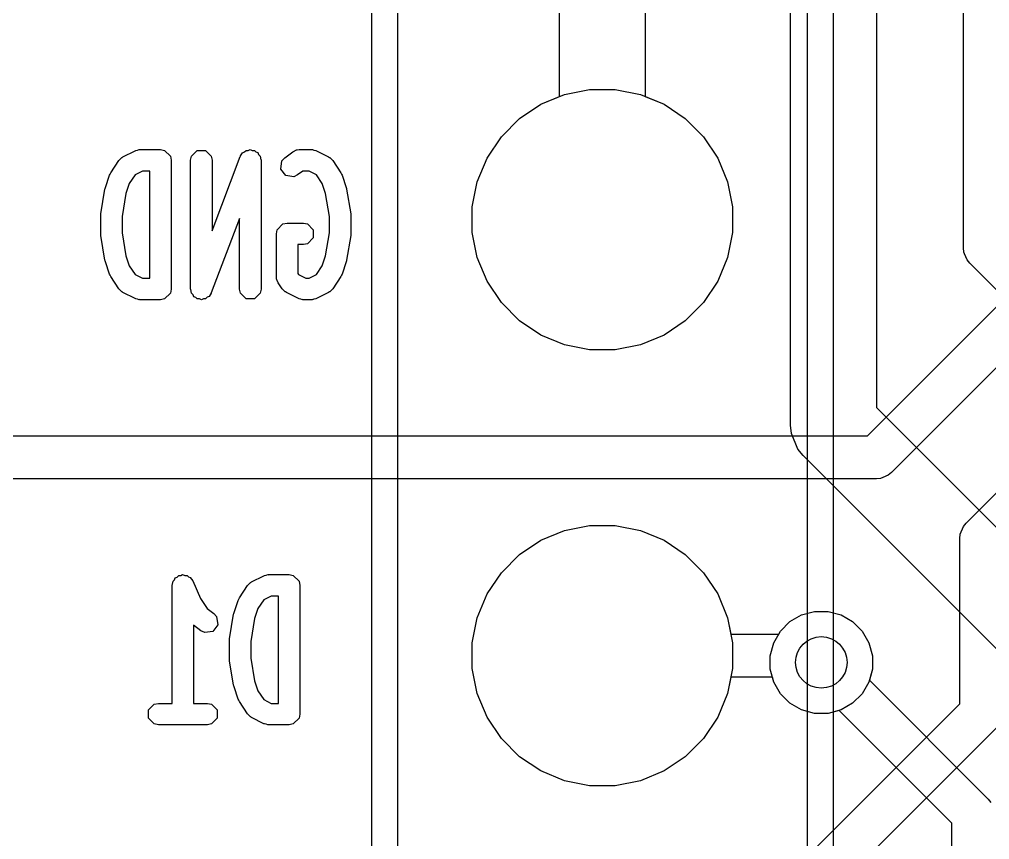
# Model space of a CAD drawing. Header units: millimetres. Extents: x 14 to 286, y -133 to -45.
# Drawn here: x 154.34 to 160, y -71.04 to -66.26 of the extents above; entities that cross this region are included whole.
import ezdxf

# ---------------------------------------------------------------- set-up
doc = ezdxf.new("R2010")
doc.units = ezdxf.units.MM
for name, color, linetype, true_color in [('B.Cu', 153, 'CONTINUOUS', 0x4d7fc4), ('B.Mask', 4, 'CONTINUOUS', 0x02ffee), ('B.Silkscreen', 31, 'CONTINUOUS', 0xe8b2a7), ('F.Cu', 13, 'CONTINUOUS', 0xc83434), ('F.Mask', 201, 'CONTINUOUS', 0xd864ff)]:
    doc.layers.add(name, color=color, linetype=linetype, true_color=true_color)

msp = doc.modelspace()

# ---------------------------------------------------------------- linework, layer by layer
at = {"layer": 'B.Cu', "linetype": 'CONTINUOUS'}
for p, q in [((159.845, -67.595), (159.845, -58.785977)), ((159.3373, -63.868053), (159.3373, -68.524246)), ((158.8373, -68.6278), (158.8373, -64.146253)), ((157.49, -66.712741), (157.49, -65.607258)), ((157.99, -65.607258), (157.99, -66.712741)), ((157.380796, -66.757976), (157.49, -66.712741)), ((157.99, -66.712741), (158.099204, -66.757976)), ((157.256592, -66.840966), (157.380796, -66.757976)), ((158.099204, -66.757976), (158.223408, -66.840966)), ((157.150966, -66.946592), (157.256592, -66.840966)), ((158.223408, -66.840966), (158.329034, -66.946592)), ((157.067976, -67.070796), (157.150966, -66.946592)), ((158.329034, -66.946592), (158.412024, -67.070796)), ((157.010811, -67.208803), (157.067976, -67.070796)), ((158.412024, -67.070796), (158.469189, -67.208803)), ((156.981669, -67.355311), (157.010811, -67.208803)), ((158.469189, -67.208803), (158.498331, -67.355311)), ((156.981669, -67.504689), (156.981669, -67.355311)), ((158.498331, -67.355311), (158.498331, -67.504689)), ((157.010811, -67.651197), (156.981669, -67.504689)), ((158.498331, -67.504689), (158.469189, -67.651197)), ((159.847402, -67.619386), (159.845, -67.595)), ((159.847402, -67.619387), (159.847402, -67.619386)), ((159.851139, -67.628408), (159.847402, -67.619387)), ((159.866066, -67.664446), (159.851139, -67.628408)), ((157.067976, -67.789204), (157.010811, -67.651197)), ((158.469189, -67.651197), (158.412024, -67.789204)), ((159.866071, -67.664451), (159.866066, -67.664446)), ((159.881612, -67.683388), (159.866071, -67.664451)), ((160.957467, -68.759243), (159.881612, -67.683388)), ((157.150966, -67.913408), (157.067976, -67.789204)), ((158.412024, -67.789204), (158.329034, -67.913408)), ((157.256592, -68.019034), (157.150966, -67.913408)), ((158.329034, -67.913408), (158.223408, -68.019034)), ((157.380796, -68.102024), (157.256592, -68.019034)), ((158.223408, -68.019034), (158.099204, -68.102024)), ((157.518803, -68.159189), (157.380796, -68.102024)), ((158.099204, -68.102024), (157.961197, -68.159189)), ((157.665311, -68.188331), (157.518803, -68.159189)), ((157.814689, -68.188331), (157.665311, -68.188331)), ((157.961197, -68.159189), (157.814689, -68.188331)), ((159.3373, -68.524246), (160.944277, -70.131224)), ((158.842104, -68.676573), (158.8373, -68.6278)), ((158.879433, -68.766693), (158.842104, -68.676573)), ((158.879437, -68.766697), (158.879433, -68.766693)), ((158.910523, -68.804577), (158.879437, -68.766697)), ((160.5175, -70.411553), (158.910523, -68.804577)), ((157.518803, -69.240811), (157.665311, -69.211669)), ((157.665311, -69.211669), (157.814689, -69.211669)), ((157.814689, -69.211669), (157.961197, -69.240811)), ((157.380796, -69.297976), (157.518803, -69.240811)), ((157.961197, -69.240811), (158.099204, -69.297976)), ((157.256592, -69.380966), (157.380796, -69.297976)), ((158.099204, -69.297976), (158.223408, -69.380966)), ((157.150966, -69.486592), (157.256592, -69.380966)), ((158.223408, -69.380966), (158.329034, -69.486592)), ((157.067976, -69.610796), (157.150966, -69.486592)), ((158.329034, -69.486592), (158.412024, -69.610796)), ((157.010811, -69.748803), (157.067976, -69.610796)), ((158.412024, -69.610796), (158.469189, -69.748803)), ((158.833572, -69.771394), (158.901395, -69.732236)), ((158.901395, -69.732236), (158.977042, -69.711967)), ((158.977042, -69.711967), (159.055358, -69.711967)), ((159.055358, -69.711967), (159.131005, -69.732236)), ((159.131005, -69.732236), (159.198828, -69.771394)), ((156.981669, -69.895311), (157.010811, -69.748803)), ((158.469189, -69.748803), (158.498331, -69.895311)), ((158.778194, -69.826772), (158.833572, -69.771394)), ((159.198828, -69.771394), (159.254206, -69.826772)), ((158.739036, -69.894595), (158.778194, -69.826772)), ((159.254206, -69.826772), (159.293364, -69.894595)), ((156.981669, -70.044689), (156.981669, -69.895311)), ((158.498331, -69.895311), (158.498331, -70.044689)), ((158.718767, -69.970242), (158.739036, -69.894595)), ((159.293364, -69.894595), (159.313633, -69.970242)), ((158.718767, -70.048558), (158.718767, -69.970242)), ((159.313633, -69.970242), (159.313633, -70.048558)), ((157.010811, -70.191197), (156.981669, -70.044689)), ((158.498331, -70.044689), (158.469189, -70.191197)), ((158.739036, -70.124205), (158.718767, -70.048558)), ((159.313633, -70.048558), (159.29641, -70.112834)), ((158.778194, -70.192028), (158.739036, -70.124205)), ((159.29641, -70.112834), (159.989588, -70.806012)), ((157.067976, -70.329204), (157.010811, -70.191197)), ((158.469189, -70.191197), (158.412024, -70.329204)), ((158.833572, -70.247406), (158.778194, -70.192028)), ((158.901395, -70.286564), (158.833572, -70.247406)), ((158.977042, -70.306833), (158.901395, -70.286564)), ((159.119634, -70.28961), (159.055358, -70.306833)), ((159.7762, -70.946176), (159.119634, -70.28961)), ((157.150966, -70.453408), (157.067976, -70.329204)), ((158.412024, -70.329204), (158.329034, -70.453408)), ((159.055358, -70.306833), (158.977042, -70.306833)), ((157.256592, -70.559034), (157.150966, -70.453408)), ((158.329034, -70.453408), (158.223408, -70.559034)), ((157.380796, -70.642024), (157.256592, -70.559034)), ((158.223408, -70.559034), (158.099204, -70.642024)), ((157.518803, -70.699189), (157.380796, -70.642024)), ((158.099204, -70.642024), (157.961197, -70.699189)), ((157.665311, -70.728331), (157.518803, -70.699189)), ((157.814689, -70.728331), (157.665311, -70.728331)), ((157.961197, -70.699189), (157.814689, -70.728331)), ((159.989588, -70.806012), (160.005128, -70.824948)), ((159.7762, -91.892823), (159.7762, -70.946176))]:
    msp.add_line(p, q, dxfattribs=at)
at = {"layer": 'B.Cu'}
msp.add_circle((159.0162, -70.0094), 0.15, dxfattribs=at)
at = {"layer": 'B.Mask', "linetype": 'CONTINUOUS'}
for p, q in [((157.518803, -66.700811), (157.665311, -66.671669)), ((157.665311, -66.671669), (157.814689, -66.671669)), ((157.814689, -66.671669), (157.961197, -66.700811)), ((157.380796, -66.757976), (157.518803, -66.700811)), ((157.961197, -66.700811), (158.099204, -66.757976)), ((157.256592, -66.840966), (157.380796, -66.757976)), ((158.099204, -66.757976), (158.223408, -66.840966)), ((157.150966, -66.946592), (157.256592, -66.840966)), ((158.223408, -66.840966), (158.329034, -66.946592)), ((157.067976, -67.070796), (157.150966, -66.946592)), ((158.329034, -66.946592), (158.412024, -67.070796)), ((157.010811, -67.208803), (157.067976, -67.070796)), ((158.412024, -67.070796), (158.469189, -67.208803)), ((156.981669, -67.355311), (157.010811, -67.208803)), ((158.469189, -67.208803), (158.498331, -67.355311)), ((156.981669, -67.504689), (156.981669, -67.355311)), ((158.498331, -67.355311), (158.498331, -67.504689)), ((157.010811, -67.651197), (156.981669, -67.504689)), ((158.498331, -67.504689), (158.469189, -67.651197)), ((157.067976, -67.789204), (157.010811, -67.651197)), ((158.469189, -67.651197), (158.412024, -67.789204)), ((157.150966, -67.913408), (157.067976, -67.789204)), ((158.412024, -67.789204), (158.329034, -67.913408)), ((157.256592, -68.019034), (157.150966, -67.913408)), ((158.329034, -67.913408), (158.223408, -68.019034)), ((157.380796, -68.102024), (157.256592, -68.019034)), ((158.223408, -68.019034), (158.099204, -68.102024)), ((157.518803, -68.159189), (157.380796, -68.102024)), ((158.099204, -68.102024), (157.961197, -68.159189)), ((157.665311, -68.188331), (157.518803, -68.159189)), ((157.814689, -68.188331), (157.665311, -68.188331)), ((157.961197, -68.159189), (157.814689, -68.188331)), ((157.518803, -69.240811), (157.665311, -69.211669)), ((157.665311, -69.211669), (157.814689, -69.211669)), ((157.814689, -69.211669), (157.961197, -69.240811)), ((157.380796, -69.297976), (157.518803, -69.240811)), ((157.961197, -69.240811), (158.099204, -69.297976)), ((157.256592, -69.380966), (157.380796, -69.297976)), ((158.099204, -69.297976), (158.223408, -69.380966)), ((157.150966, -69.486592), (157.256592, -69.380966)), ((158.223408, -69.380966), (158.329034, -69.486592)), ((157.067976, -69.610796), (157.150966, -69.486592)), ((158.329034, -69.486592), (158.412024, -69.610796)), ((157.010811, -69.748803), (157.067976, -69.610796)), ((158.412024, -69.610796), (158.469189, -69.748803)), ((156.981669, -69.895311), (157.010811, -69.748803)), ((158.469189, -69.748803), (158.498331, -69.895311)), ((156.981669, -70.044689), (156.981669, -69.895311)), ((158.498331, -69.895311), (158.498331, -70.044689)), ((157.010811, -70.191197), (156.981669, -70.044689)), ((158.498331, -70.044689), (158.469189, -70.191197)), ((157.067976, -70.329204), (157.010811, -70.191197)), ((158.469189, -70.191197), (158.412024, -70.329204)), ((157.150966, -70.453408), (157.067976, -70.329204)), ((158.412024, -70.329204), (158.329034, -70.453408)), ((157.256592, -70.559034), (157.150966, -70.453408)), ((158.329034, -70.453408), (158.223408, -70.559034)), ((157.380796, -70.642024), (157.256592, -70.559034)), ((158.223408, -70.559034), (158.099204, -70.642024)), ((157.518803, -70.699189), (157.380796, -70.642024)), ((158.099204, -70.642024), (157.961197, -70.699189)), ((157.665311, -70.728331), (157.518803, -70.699189)), ((157.814689, -70.728331), (157.665311, -70.728331)), ((157.961197, -70.699189), (157.814689, -70.728331))]:
    msp.add_line(p, q, dxfattribs=at)
at = {"layer": 'B.Silkscreen', "linetype": 'CONTINUOUS'}
for p, q in [((159.085, -56), (159.085, -89.02)), ((156.395, -89.02), (156.395, -58.615)), ((156.545, -58.615), (156.545, -88.945)), ((158.935, -88.945), (158.935, -58.615)), ((157.518803, -66.700811), (157.665311, -66.671669)), ((157.665311, -66.671669), (157.814689, -66.671669)), ((157.814689, -66.671669), (157.961197, -66.700811)), ((157.380796, -66.757976), (157.518803, -66.700811)), ((157.961197, -66.700811), (158.099204, -66.757976)), ((157.256592, -66.840966), (157.380796, -66.757976)), ((158.099204, -66.757976), (158.223408, -66.840966)), ((157.150966, -66.946592), (157.256592, -66.840966)), ((158.223408, -66.840966), (158.329034, -66.946592)), ((157.067976, -67.070796), (157.150966, -66.946592)), ((158.329034, -66.946592), (158.412024, -67.070796)), ((154.925955, -67.078728), (154.932522, -67.07363)), ((154.932522, -67.07363), (154.938394, -67.067747)), ((154.938394, -67.067747), (154.940697, -67.067286)), ((154.940697, -67.067286), (154.94522, -67.063776)), ((154.94522, -67.063776), (155.016648, -67.028062)), ((155.016648, -67.028062), (155.019667, -67.027235)), ((155.019667, -67.027235), (155.020681, -67.026222)), ((155.020681, -67.026222), (155.0305, -67.024268)), ((155.0305, -67.024268), (155.040169, -67.021621)), ((155.040169, -67.021621), (155.041529, -67.022074)), ((155.041529, -67.022074), (155.044599, -67.021464)), ((155.044599, -67.021464), (155.163647, -67.021464)), ((155.163647, -67.021464), (155.187565, -67.026222)), ((155.187565, -67.026222), (155.221389, -67.060046)), ((155.221389, -67.060046), (155.226147, -67.083964)), ((155.339243, -67.083964), (155.344001, -67.060046)), ((155.344001, -67.060046), (155.377825, -67.026222)), ((155.377825, -67.026222), (155.425661, -67.026222)), ((155.425661, -67.026222), (155.459485, -67.060046)), ((155.459485, -67.060046), (155.464243, -67.083964)), ((155.464243, -67.494338), (155.629052, -67.061714)), ((155.629052, -67.061714), (155.629536, -67.060941)), ((155.629536, -67.060941), (155.629715, -67.060046)), ((155.629715, -67.060046), (155.630744, -67.059016)), ((155.630744, -67.059016), (155.642013, -67.041057)), ((155.642013, -67.041057), (155.65414, -67.03562)), ((155.65414, -67.03562), (155.663539, -67.026222)), ((155.663539, -67.026222), (155.675106, -67.026222)), ((155.675106, -67.026222), (155.685662, -67.02149)), ((155.685662, -67.02149), (155.698084, -67.026222)), ((155.698084, -67.026222), (155.711375, -67.026222)), ((155.711375, -67.026222), (155.719553, -67.0344)), ((155.719553, -67.0344), (155.730364, -67.038519)), ((155.730364, -67.038519), (155.735801, -67.050648)), ((155.735801, -67.050648), (155.745199, -67.060046)), ((155.745199, -67.060046), (155.749335, -67.080839)), ((155.871773, -67.087835), (155.888052, -67.069678)), ((155.888052, -67.069678), (155.935671, -67.033964)), ((155.935671, -67.033964), (155.946891, -67.028583)), ((155.946891, -67.028583), (155.949253, -67.026222)), ((155.949253, -67.026222), (155.953632, -67.02535)), ((155.953632, -67.02535), (155.957661, -67.023419)), ((155.957661, -67.023419), (155.960968, -67.023891)), ((155.960968, -67.023891), (155.973171, -67.021464)), ((155.973171, -67.021464), (156.0446, -67.021464)), ((156.0446, -67.021464), (156.047671, -67.022074)), ((156.047671, -67.022074), (156.04903, -67.021622)), ((156.04903, -67.021622), (156.05869, -67.024267)), ((156.05869, -67.024267), (156.068518, -67.026222)), ((156.068518, -67.026222), (156.069531, -67.027235)), ((156.069531, -67.027235), (156.072551, -67.028062)), ((156.072551, -67.028062), (156.143979, -67.063776)), ((156.143979, -67.063776), (156.148503, -67.067287)), ((156.148503, -67.067287), (156.150805, -67.067748)), ((156.150805, -67.067748), (156.156673, -67.073628)), ((156.156673, -67.073628), (156.163244, -67.078728)), ((157.010811, -67.208803), (157.067976, -67.070796)), ((158.412024, -67.070796), (158.469189, -67.208803)), ((154.873549, -67.156438), (154.921168, -67.085009)), ((154.921168, -67.085009), (154.925212, -67.080956)), ((154.925212, -67.080956), (154.925955, -67.078728)), ((155.226147, -67.083964), (155.226147, -67.833964)), ((155.339243, -67.833964), (155.339243, -67.083964)), ((155.464243, -67.083964), (155.464243, -67.494338)), ((155.749335, -67.080839), (155.749931, -67.082168)), ((155.749931, -67.082168), (155.749778, -67.083067)), ((155.749778, -67.083067), (155.749957, -67.083964)), ((155.749957, -67.083964), (155.749957, -67.833964)), ((155.865008, -67.135189), (155.871773, -67.087835)), ((156.163244, -67.078728), (156.163986, -67.080956)), ((156.163986, -67.080956), (156.168031, -67.085009)), ((156.168031, -67.085009), (156.21565, -67.156439)), ((154.842449, -67.24277), (154.866259, -67.171342)), ((154.866259, -67.171342), (154.870377, -67.164118)), ((154.870377, -67.164118), (154.873549, -67.156438)), ((155.015966, -67.168157), (154.982198, -67.218809)), ((155.059354, -67.146464), (155.015966, -67.168157)), ((155.101147, -67.146464), (155.059354, -67.146464)), ((155.101147, -67.771464), (155.101147, -67.146464)), ((155.893709, -67.173457), (155.865008, -67.135189)), ((155.941063, -67.180222), (155.893709, -67.173457)), ((155.963052, -67.169678), (155.941063, -67.180222)), ((155.994004, -67.146464), (155.963052, -67.169678)), ((156.029845, -67.146464), (155.994004, -67.146464)), ((156.073231, -67.168157), (156.029845, -67.146464)), ((156.107, -67.21881), (156.073231, -67.168157)), ((156.21565, -67.156439), (156.21882, -67.164116)), ((156.21882, -67.164116), (156.22294, -67.171342)), ((156.22294, -67.171342), (156.24675, -67.24277)), ((154.841833, -67.247656), (154.842449, -67.24277)), ((154.982198, -67.218809), (154.962585, -67.277648)), ((156.126613, -67.277648), (156.107, -67.21881)), ((156.24675, -67.24277), (156.247365, -67.247655)), ((156.981669, -67.355311), (157.010811, -67.208803)), ((158.469189, -67.208803), (158.498331, -67.355311)), ((154.816283, -67.395117), (154.840092, -67.252261)), ((154.840092, -67.252261), (154.841833, -67.247656)), ((154.962585, -67.277648), (154.940433, -67.410566)), ((156.148766, -67.410565), (156.126613, -67.277648)), ((156.247365, -67.247655), (156.249107, -67.25226)), ((156.249107, -67.25226), (156.272916, -67.395117)), ((156.981669, -67.504689), (156.981669, -67.355311)), ((158.498331, -67.355311), (158.498331, -67.504689)), ((154.815433, -67.405392), (154.816445, -67.400304)), ((154.815433, -67.512535), (154.815433, -67.405392)), ((154.816445, -67.400304), (154.816283, -67.395117)), ((154.940433, -67.410566), (154.940433, -67.50736)), ((156.148766, -67.507361), (156.148766, -67.410565)), ((156.272916, -67.395117), (156.272753, -67.400304)), ((156.272753, -67.400304), (156.273766, -67.405392)), ((156.273766, -67.405392), (156.273766, -67.512535)), ((155.624957, -67.42359), (155.460148, -67.856214)), ((155.624957, -67.833964), (155.624957, -67.42359)), ((155.844001, -67.488617), (155.877825, -67.454793)), ((155.877825, -67.454793), (155.901743, -67.450035)), ((155.901743, -67.450035), (155.996981, -67.450035)), ((155.996981, -67.450035), (156.020899, -67.454793)), ((156.020899, -67.454793), (156.054723, -67.488617)), ((154.816445, -67.517622), (154.815433, -67.512535)), ((154.816283, -67.52281), (154.816445, -67.517622)), ((154.840092, -67.665666), (154.816283, -67.52281)), ((154.940433, -67.50736), (154.962586, -67.64028)), ((155.839243, -67.512535), (155.844001, -67.488617)), ((155.839243, -67.762535), (155.839243, -67.512535)), ((156.054723, -67.488617), (156.054723, -67.536453)), ((156.126613, -67.640279), (156.148766, -67.507361)), ((156.272916, -67.52281), (156.249107, -67.665667)), ((156.273766, -67.512535), (156.272753, -67.517622)), ((156.272753, -67.517622), (156.272916, -67.52281)), ((157.010811, -67.651197), (156.981669, -67.504689)), ((158.498331, -67.504689), (158.469189, -67.651197)), ((155.996981, -67.575035), (155.964243, -67.575035)), ((155.964243, -67.575035), (155.964243, -67.743612)), ((156.020899, -67.570277), (155.996981, -67.575035)), ((156.054723, -67.536453), (156.020899, -67.570277)), ((154.962586, -67.64028), (154.982198, -67.699117)), ((156.107, -67.699117), (156.126613, -67.640279)), ((154.841833, -67.670271), (154.840092, -67.665666)), ((154.842449, -67.675156), (154.841833, -67.670271)), ((154.866259, -67.746586), (154.842449, -67.675156)), ((154.982198, -67.699117), (155.015966, -67.74977)), ((156.073231, -67.74977), (156.107, -67.699117)), ((156.24675, -67.675156), (156.22294, -67.746585)), ((156.247365, -67.670272), (156.24675, -67.675156)), ((156.249107, -67.665667), (156.247365, -67.670272)), ((157.067976, -67.789204), (157.010811, -67.651197)), ((158.469189, -67.651197), (158.412024, -67.789204)), ((154.870377, -67.753809), (154.866259, -67.746586)), ((154.873549, -67.76149), (154.870377, -67.753809)), ((155.015966, -67.74977), (155.059354, -67.771464)), ((155.964243, -67.743612), (155.968348, -67.74977)), ((155.968348, -67.74977), (156.011736, -67.771464)), ((156.029845, -67.771464), (156.073231, -67.74977)), ((156.218822, -67.753807), (156.21565, -67.761489)), ((156.22294, -67.746585), (156.218822, -67.753807)), ((154.921168, -67.832919), (154.873549, -67.76149)), ((155.059354, -67.771464), (155.101147, -67.771464)), ((155.841044, -67.771592), (155.839243, -67.762535)), ((155.840431, -67.774662), (155.841044, -67.771592)), ((155.842793, -67.780383), (155.840431, -67.774662)), ((155.844001, -67.786453), (155.842793, -67.780383)), ((155.846213, -67.788665), (155.844001, -67.786453)), ((155.849739, -67.797203), (155.846213, -67.788665)), ((155.873548, -67.832918), (155.849739, -67.797203)), ((156.011736, -67.771464), (156.029845, -67.771464)), ((156.21565, -67.761489), (156.168031, -67.832919)), ((157.150966, -67.913408), (157.067976, -67.789204)), ((158.412024, -67.789204), (158.329034, -67.913408)), ((154.925212, -67.836971), (154.921168, -67.832919)), ((154.925955, -67.8392), (154.925212, -67.836971)), ((154.932522, -67.844297), (154.925955, -67.8392)), ((154.938394, -67.850181), (154.932522, -67.844297)), ((154.940697, -67.850641), (154.938394, -67.850181)), ((154.94522, -67.854152), (154.940697, -67.850641)), ((155.016648, -67.889866), (154.94522, -67.854152)), ((155.221389, -67.857882), (155.187565, -67.891706)), ((155.226147, -67.833964), (155.221389, -67.857882)), ((155.339421, -67.834859), (155.339243, -67.833964)), ((155.339269, -67.835759), (155.339421, -67.834859)), ((155.339864, -67.837086), (155.339269, -67.835759)), ((155.344001, -67.857882), (155.339864, -67.837086)), ((155.353398, -67.867279), (155.344001, -67.857882)), ((155.358836, -67.879409), (155.353398, -67.867279)), ((155.458455, -67.858911), (155.447188, -67.876871)), ((155.459485, -67.857882), (155.458455, -67.858911)), ((155.459663, -67.856986), (155.459485, -67.857882)), ((155.460148, -67.856214), (155.459663, -67.856986)), ((155.629715, -67.857882), (155.624957, -67.833964)), ((155.663539, -67.891706), (155.629715, -67.857882)), ((155.745199, -67.857882), (155.711375, -67.891706)), ((155.749957, -67.833964), (155.745199, -67.857882)), ((155.877593, -67.836971), (155.873548, -67.832918)), ((155.878336, -67.8392), (155.877593, -67.836971)), ((155.884903, -67.844297), (155.878336, -67.8392)), ((155.890774, -67.85018), (155.884903, -67.844297)), ((155.893076, -67.85064), (155.890774, -67.85018)), ((155.897601, -67.854152), (155.893076, -67.85064)), ((155.969031, -67.889866), (155.897601, -67.854152)), ((156.143979, -67.854152), (156.072551, -67.889866)), ((156.148503, -67.85064), (156.143979, -67.854152)), ((156.150805, -67.85018), (156.148503, -67.85064)), ((156.156673, -67.844299), (156.150805, -67.85018)), ((156.163244, -67.8392), (156.156673, -67.844299)), ((156.163986, -67.836971), (156.163244, -67.8392)), ((156.168031, -67.832919), (156.163986, -67.836971)), ((155.019667, -67.890692), (155.016648, -67.889866)), ((155.020681, -67.891706), (155.019667, -67.890692)), ((155.0305, -67.893659), (155.020681, -67.891706)), ((155.040169, -67.896307), (155.0305, -67.893659)), ((155.041529, -67.895853), (155.040169, -67.896307)), ((155.044599, -67.896464), (155.041529, -67.895853)), ((155.163647, -67.896464), (155.044599, -67.896464)), ((155.187565, -67.891706), (155.163647, -67.896464)), ((155.369646, -67.883527), (155.358836, -67.879409)), ((155.377825, -67.891706), (155.369646, -67.883527)), ((155.391116, -67.891706), (155.377825, -67.891706)), ((155.403538, -67.896438), (155.391116, -67.891706)), ((155.414094, -67.891706), (155.403538, -67.896438)), ((155.425661, -67.891706), (155.414094, -67.891706)), ((155.435058, -67.882308), (155.425661, -67.891706)), ((155.447188, -67.876871), (155.435058, -67.882308)), ((155.711375, -67.891706), (155.663539, -67.891706)), ((155.972049, -67.890692), (155.969031, -67.889866)), ((155.973063, -67.891706), (155.972049, -67.890692)), ((155.982884, -67.893659), (155.973063, -67.891706)), ((155.992551, -67.896307), (155.982884, -67.893659)), ((155.993911, -67.895853), (155.992551, -67.896307)), ((155.996981, -67.896464), (155.993911, -67.895853)), ((156.0446, -67.896464), (155.996981, -67.896464)), ((156.047671, -67.895853), (156.0446, -67.896464)), ((156.04903, -67.896306), (156.047671, -67.895853)), ((156.05869, -67.89366), (156.04903, -67.896306)), ((156.068518, -67.891706), (156.05869, -67.89366)), ((156.069531, -67.890692), (156.068518, -67.891706)), ((156.072551, -67.889866), (156.069531, -67.890692)), ((157.256592, -68.019034), (157.150966, -67.913408)), ((158.329034, -67.913408), (158.223408, -68.019034)), ((157.380796, -68.102024), (157.256592, -68.019034)), ((158.223408, -68.019034), (158.099204, -68.102024)), ((157.518803, -68.159189), (157.380796, -68.102024)), ((158.099204, -68.102024), (157.961197, -68.159189)), ((157.665311, -68.188331), (157.518803, -68.159189)), ((157.814689, -68.188331), (157.665311, -68.188331)), ((157.961197, -68.159189), (157.814689, -68.188331)), ((157.518803, -69.240811), (157.665311, -69.211669)), ((157.665311, -69.211669), (157.814689, -69.211669)), ((157.814689, -69.211669), (157.961197, -69.240811)), ((157.380796, -69.297976), (157.518803, -69.240811)), ((157.961197, -69.240811), (158.099204, -69.297976)), ((157.256592, -69.380966), (157.380796, -69.297976)), ((158.099204, -69.297976), (158.223408, -69.380966)), ((157.150966, -69.486592), (157.256592, -69.380966)), ((158.223408, -69.380966), (158.329034, -69.486592)), ((155.261349, -69.512053), (155.270681, -69.502722)), ((155.270681, -69.502722), (155.282346, -69.502722)), ((155.282346, -69.502722), (155.293004, -69.497985)), ((155.293004, -69.497985), (155.305321, -69.502722)), ((155.305321, -69.502722), (155.318517, -69.502722)), ((155.318517, -69.502722), (155.326764, -69.510969)), ((155.69522, -69.540276), (155.766648, -69.504562)), ((155.766648, -69.504562), (155.769667, -69.503735)), ((155.769667, -69.503735), (155.770681, -69.502722)), ((155.770681, -69.502722), (155.7805, -69.500768)), ((155.7805, -69.500768), (155.790169, -69.498121)), ((155.790169, -69.498121), (155.791529, -69.498574)), ((155.791529, -69.498574), (155.794599, -69.497964)), ((155.794599, -69.497964), (155.913647, -69.497964)), ((155.913647, -69.497964), (155.937565, -69.502722)), ((155.937565, -69.502722), (155.971389, -69.536546)), ((157.067976, -69.610796), (157.150966, -69.486592)), ((158.329034, -69.486592), (158.412024, -69.610796)), ((155.232099, -69.560464), (155.236857, -69.536546)), ((155.232099, -70.247964), (155.232099, -69.560464)), ((155.236857, -69.536546), (155.245104, -69.528298)), ((155.245104, -69.528298), (155.249291, -69.517413)), ((155.249291, -69.517413), (155.261349, -69.512053)), ((155.326764, -69.510969), (155.33765, -69.515156)), ((155.33765, -69.515156), (155.351712, -69.53508)), ((155.351712, -69.53508), (155.39717, -69.637362)), ((155.623549, -69.632938), (155.671168, -69.561509)), ((155.671168, -69.561509), (155.675212, -69.557456)), ((155.675212, -69.557456), (155.675955, -69.555228)), ((155.675955, -69.555228), (155.682522, -69.55013)), ((155.682522, -69.55013), (155.688394, -69.544247)), ((155.688394, -69.544247), (155.690697, -69.543786)), ((155.690697, -69.543786), (155.69522, -69.540276)), ((155.971389, -69.536546), (155.976147, -69.560464)), ((155.976147, -69.560464), (155.976147, -70.310464)), ((157.010811, -69.748803), (157.067976, -69.610796)), ((158.412024, -69.610796), (158.469189, -69.748803)), ((155.39717, -69.637362), (155.4359, -69.695457)), ((155.592449, -69.71927), (155.616259, -69.647842)), ((155.616259, -69.647842), (155.620377, -69.640618)), ((155.620377, -69.640618), (155.623549, -69.632938)), ((155.765966, -69.644657), (155.732198, -69.695309)), ((155.809354, -69.622964), (155.765966, -69.644657)), ((155.851147, -69.622964), (155.809354, -69.622964)), ((155.851147, -70.247964), (155.851147, -69.622964)), ((155.4359, -69.695457), (155.474956, -69.72475)), ((155.474956, -69.72475), (155.491236, -69.742908)), ((155.566283, -69.871617), (155.590092, -69.728761)), ((155.590092, -69.728761), (155.591833, -69.724156)), ((155.591833, -69.724156), (155.592449, -69.71927)), ((155.732198, -69.695309), (155.712585, -69.754148)), ((155.498, -69.790261), (155.469298, -69.82853)), ((155.491236, -69.742908), (155.498, -69.790261)), ((155.712585, -69.754148), (155.690433, -69.887066)), ((156.981669, -69.895311), (157.010811, -69.748803)), ((158.469189, -69.748803), (158.498331, -69.895311)), ((155.399955, -69.82475), (155.357099, -69.792607)), ((155.357099, -69.792607), (155.357099, -70.247964)), ((155.421944, -69.835294), (155.399955, -69.82475)), ((155.469298, -69.82853), (155.421944, -69.835294)), ((155.565433, -69.881892), (155.566445, -69.876804)), ((155.565433, -69.989035), (155.565433, -69.881892)), ((155.566445, -69.876804), (155.566283, -69.871617)), ((155.690433, -69.887066), (155.690433, -69.98386)), ((156.981669, -70.044689), (156.981669, -69.895311)), ((158.498331, -69.895311), (158.498331, -70.044689)), ((155.566445, -69.994122), (155.565433, -69.989035)), ((155.566283, -69.99931), (155.566445, -69.994122)), ((155.590092, -70.142166), (155.566283, -69.99931)), ((155.690433, -69.98386), (155.712586, -70.11678)), ((157.010811, -70.191197), (156.981669, -70.044689)), ((158.498331, -70.044689), (158.469189, -70.191197)), ((155.712586, -70.11678), (155.732198, -70.175617)), ((155.591833, -70.146771), (155.590092, -70.142166)), ((155.592449, -70.151656), (155.591833, -70.146771)), ((155.616259, -70.223086), (155.592449, -70.151656)), ((155.732198, -70.175617), (155.765966, -70.22627)), ((155.620377, -70.230309), (155.616259, -70.223086)), ((155.623549, -70.23799), (155.620377, -70.230309)), ((155.671168, -70.309419), (155.623549, -70.23799)), ((155.765966, -70.22627), (155.809354, -70.247964)), ((157.067976, -70.329204), (157.010811, -70.191197)), ((158.469189, -70.191197), (158.412024, -70.329204)), ((155.094, -70.286546), (155.127824, -70.252722)), ((155.094, -70.334382), (155.094, -70.286546)), ((155.127824, -70.252722), (155.151742, -70.247964)), ((155.151742, -70.247964), (155.232099, -70.247964)), ((155.357099, -70.247964), (155.437456, -70.247964)), ((155.437456, -70.247964), (155.461374, -70.252722)), ((155.461374, -70.252722), (155.495198, -70.286546)), ((155.495198, -70.286546), (155.495198, -70.334382)), ((155.809354, -70.247964), (155.851147, -70.247964)), ((155.127824, -70.368206), (155.094, -70.334382)), ((155.495198, -70.334382), (155.461374, -70.368206)), ((155.675212, -70.313471), (155.671168, -70.309419)), ((155.675955, -70.3157), (155.675212, -70.313471)), ((155.682522, -70.320797), (155.675955, -70.3157)), ((155.688394, -70.326681), (155.682522, -70.320797)), ((155.690697, -70.327141), (155.688394, -70.326681)), ((155.69522, -70.330652), (155.690697, -70.327141)), ((155.766648, -70.366366), (155.69522, -70.330652)), ((155.971389, -70.334382), (155.937565, -70.368206)), ((155.976147, -70.310464), (155.971389, -70.334382)), ((157.150966, -70.453408), (157.067976, -70.329204)), ((158.412024, -70.329204), (158.329034, -70.453408)), ((155.151742, -70.372964), (155.127824, -70.368206)), ((155.437456, -70.372964), (155.151742, -70.372964)), ((155.461374, -70.368206), (155.437456, -70.372964)), ((155.769667, -70.367192), (155.766648, -70.366366)), ((155.770681, -70.368206), (155.769667, -70.367192)), ((155.7805, -70.370159), (155.770681, -70.368206)), ((155.790169, -70.372807), (155.7805, -70.370159)), ((155.791529, -70.372353), (155.790169, -70.372807)), ((155.794599, -70.372964), (155.791529, -70.372353)), ((155.913647, -70.372964), (155.794599, -70.372964)), ((155.937565, -70.368206), (155.913647, -70.372964)), ((157.256592, -70.559034), (157.150966, -70.453408)), ((158.329034, -70.453408), (158.223408, -70.559034)), ((157.380796, -70.642024), (157.256592, -70.559034)), ((158.223408, -70.559034), (158.099204, -70.642024)), ((157.518803, -70.699189), (157.380796, -70.642024)), ((158.099204, -70.642024), (157.961197, -70.699189)), ((157.665311, -70.728331), (157.518803, -70.699189)), ((157.814689, -70.728331), (157.665311, -70.728331)), ((157.961197, -70.699189), (157.814689, -70.728331))]:
    msp.add_line(p, q, dxfattribs=at)
at = {"layer": 'F.Cu', "linetype": 'CONTINUOUS'}
for p, q in [((157.518803, -66.700811), (157.665311, -66.671669)), ((157.665311, -66.671669), (157.814689, -66.671669)), ((157.814689, -66.671669), (157.961197, -66.700811)), ((157.380796, -66.757976), (157.518803, -66.700811)), ((157.961197, -66.700811), (158.099204, -66.757976)), ((157.256592, -66.840966), (157.380796, -66.757976)), ((158.099204, -66.757976), (158.223408, -66.840966)), ((157.150966, -66.946592), (157.256592, -66.840966)), ((158.223408, -66.840966), (158.329034, -66.946592)), ((157.067976, -67.070796), (157.150966, -66.946592)), ((158.329034, -66.946592), (158.412024, -67.070796)), ((157.010811, -67.208803), (157.067976, -67.070796)), ((158.412024, -67.070796), (158.469189, -67.208803)), ((156.981669, -67.355311), (157.010811, -67.208803)), ((158.469189, -67.208803), (158.498331, -67.355311)), ((156.981669, -67.504689), (156.981669, -67.355311)), ((158.498331, -67.355311), (158.498331, -67.504689)), ((157.010811, -67.651197), (156.981669, -67.504689)), ((158.498331, -67.504689), (158.469189, -67.651197)), ((159.285524, -68.6895), (160.403811, -67.571212)), ((157.067976, -67.789204), (157.010811, -67.651197)), ((158.469189, -67.651197), (158.412024, -67.789204)), ((157.150966, -67.913408), (157.067976, -67.789204)), ((158.412024, -67.789204), (158.329034, -67.913408)), ((160.543977, -67.7846), (159.425688, -68.902888)), ((157.256592, -68.019034), (157.150966, -67.913408)), ((158.329034, -67.913408), (158.223408, -68.019034)), ((157.380796, -68.102024), (157.256592, -68.019034)), ((158.223408, -68.019034), (158.099204, -68.102024)), ((159.859712, -69.198812), (161.035612, -68.022911)), ((157.518803, -68.159189), (157.380796, -68.102024)), ((158.099204, -68.102024), (157.961197, -68.159189)), ((157.665311, -68.188331), (157.518803, -68.159189)), ((157.814689, -68.188331), (157.665311, -68.188331)), ((157.961197, -68.159189), (157.814689, -68.188331)), ((143.6755, -68.6895), (159.285524, -68.6895)), ((159.3373, -68.9395), (143.727277, -68.9395)), ((159.361686, -68.937098), (159.3373, -68.9395)), ((159.361687, -68.937098), (159.361686, -68.937098)), ((159.374884, -68.931631), (159.361687, -68.937098)), ((159.406746, -68.918434), (159.374884, -68.931631)), ((159.406751, -68.918428), (159.406746, -68.918434)), ((159.425688, -68.902888), (159.406751, -68.918428)), ((157.518803, -69.240811), (157.665311, -69.211669)), ((157.665311, -69.211669), (157.814689, -69.211669)), ((157.814689, -69.211669), (157.961197, -69.240811)), ((159.825502, -69.262814), (159.844166, -69.217754)), ((159.844166, -69.217754), (159.844171, -69.217748)), ((159.844171, -69.217748), (159.859712, -69.198812)), ((157.380796, -69.297976), (157.518803, -69.240811)), ((157.961197, -69.240811), (158.099204, -69.297976)), ((159.8231, -69.2872), (159.825502, -69.262814)), ((157.256592, -69.380966), (157.380796, -69.297976)), ((158.099204, -69.297976), (158.223408, -69.380966)), ((159.8231, -70.250124), (159.8231, -69.2872)), ((157.150966, -69.486592), (157.256592, -69.380966)), ((158.223408, -69.380966), (158.329034, -69.486592)), ((157.067976, -69.610796), (157.150966, -69.486592)), ((158.329034, -69.486592), (158.412024, -69.610796)), ((157.010811, -69.748803), (157.067976, -69.610796)), ((158.412024, -69.610796), (158.469189, -69.748803)), ((158.833572, -69.771394), (158.901395, -69.732236)), ((158.901395, -69.732236), (158.977042, -69.711967)), ((158.977042, -69.711967), (159.055358, -69.711967)), ((159.055358, -69.711967), (159.131005, -69.732236)), ((159.131005, -69.732236), (159.198828, -69.771394)), ((156.981669, -69.895311), (157.010811, -69.748803)), ((158.469189, -69.748803), (158.488324, -69.845)), ((158.778194, -69.826772), (158.833572, -69.771394)), ((159.198828, -69.771394), (159.254206, -69.826772)), ((158.488324, -69.845), (158.76767, -69.845)), ((158.76767, -69.845), (158.778194, -69.826772)), ((159.254206, -69.826772), (159.293364, -69.894595)), ((156.981669, -70.044689), (156.981669, -69.895311)), ((159.293364, -69.894595), (159.313633, -69.970242)), ((159.313633, -69.970242), (159.313633, -70.048558)), ((157.010811, -70.191197), (156.981669, -70.044689)), ((159.313633, -70.048558), (159.293364, -70.124205)), ((158.488324, -70.095), (158.469189, -70.191197)), ((158.731211, -70.095), (158.488324, -70.095)), ((158.739036, -70.124205), (158.731211, -70.095)), ((158.778194, -70.192028), (158.739036, -70.124205)), ((159.293364, -70.124205), (159.254206, -70.192028)), ((157.067976, -70.329204), (157.010811, -70.191197)), ((158.469189, -70.191197), (158.412024, -70.329204)), ((158.833572, -70.247406), (158.778194, -70.192028)), ((159.254206, -70.192028), (159.198828, -70.247406)), ((158.180756, -71.892467), (159.8231, -70.250124)), ((158.901395, -70.286564), (158.833572, -70.247406)), ((158.977042, -70.306833), (158.901395, -70.286564)), ((159.131005, -70.286564), (159.055358, -70.306833)), ((159.198828, -70.247406), (159.131005, -70.286564)), ((157.150966, -70.453408), (157.067976, -70.329204)), ((158.412024, -70.329204), (158.329034, -70.453408)), ((159.055358, -70.306833), (158.977042, -70.306833)), ((160.036488, -70.390288), (158.357532, -72.069243)), ((157.256592, -70.559034), (157.150966, -70.453408)), ((158.329034, -70.453408), (158.223408, -70.559034)), ((157.380796, -70.642024), (157.256592, -70.559034)), ((158.223408, -70.559034), (158.099204, -70.642024)), ((157.518803, -70.699189), (157.380796, -70.642024)), ((158.099204, -70.642024), (157.961197, -70.699189)), ((157.665311, -70.728331), (157.518803, -70.699189)), ((157.814689, -70.728331), (157.665311, -70.728331)), ((157.961197, -70.699189), (157.814689, -70.728331))]:
    msp.add_line(p, q, dxfattribs=at)
at = {"layer": 'F.Cu'}
msp.add_circle((159.0162, -70.0094), 0.15, dxfattribs=at)
at = {"layer": 'F.Mask', "linetype": 'CONTINUOUS'}
for p, q in [((157.518803, -66.700811), (157.665311, -66.671669)), ((157.665311, -66.671669), (157.814689, -66.671669)), ((157.814689, -66.671669), (157.961197, -66.700811)), ((157.380796, -66.757976), (157.518803, -66.700811)), ((157.961197, -66.700811), (158.099204, -66.757976)), ((157.256592, -66.840966), (157.380796, -66.757976)), ((158.099204, -66.757976), (158.223408, -66.840966)), ((157.150966, -66.946592), (157.256592, -66.840966)), ((158.223408, -66.840966), (158.329034, -66.946592)), ((157.067976, -67.070796), (157.150966, -66.946592)), ((158.329034, -66.946592), (158.412024, -67.070796)), ((157.010811, -67.208803), (157.067976, -67.070796)), ((158.412024, -67.070796), (158.469189, -67.208803)), ((156.981669, -67.355311), (157.010811, -67.208803)), ((158.469189, -67.208803), (158.498331, -67.355311)), ((156.981669, -67.504689), (156.981669, -67.355311)), ((158.498331, -67.355311), (158.498331, -67.504689)), ((157.010811, -67.651197), (156.981669, -67.504689)), ((158.498331, -67.504689), (158.469189, -67.651197)), ((157.067976, -67.789204), (157.010811, -67.651197)), ((158.469189, -67.651197), (158.412024, -67.789204)), ((157.150966, -67.913408), (157.067976, -67.789204)), ((158.412024, -67.789204), (158.329034, -67.913408)), ((157.256592, -68.019034), (157.150966, -67.913408)), ((158.329034, -67.913408), (158.223408, -68.019034)), ((157.380796, -68.102024), (157.256592, -68.019034)), ((158.223408, -68.019034), (158.099204, -68.102024)), ((157.518803, -68.159189), (157.380796, -68.102024)), ((158.099204, -68.102024), (157.961197, -68.159189)), ((157.665311, -68.188331), (157.518803, -68.159189)), ((157.814689, -68.188331), (157.665311, -68.188331)), ((157.961197, -68.159189), (157.814689, -68.188331)), ((157.518803, -69.240811), (157.665311, -69.211669)), ((157.665311, -69.211669), (157.814689, -69.211669)), ((157.814689, -69.211669), (157.961197, -69.240811)), ((157.380796, -69.297976), (157.518803, -69.240811)), ((157.961197, -69.240811), (158.099204, -69.297976)), ((157.256592, -69.380966), (157.380796, -69.297976)), ((158.099204, -69.297976), (158.223408, -69.380966)), ((157.150966, -69.486592), (157.256592, -69.380966)), ((158.223408, -69.380966), (158.329034, -69.486592)), ((157.067976, -69.610796), (157.150966, -69.486592)), ((158.329034, -69.486592), (158.412024, -69.610796)), ((157.010811, -69.748803), (157.067976, -69.610796)), ((158.412024, -69.610796), (158.469189, -69.748803)), ((156.981669, -69.895311), (157.010811, -69.748803)), ((158.469189, -69.748803), (158.498331, -69.895311)), ((156.981669, -70.044689), (156.981669, -69.895311)), ((158.498331, -69.895311), (158.498331, -70.044689)), ((157.010811, -70.191197), (156.981669, -70.044689)), ((158.498331, -70.044689), (158.469189, -70.191197)), ((157.067976, -70.329204), (157.010811, -70.191197)), ((158.469189, -70.191197), (158.412024, -70.329204)), ((157.150966, -70.453408), (157.067976, -70.329204)), ((158.412024, -70.329204), (158.329034, -70.453408)), ((157.256592, -70.559034), (157.150966, -70.453408)), ((158.329034, -70.453408), (158.223408, -70.559034)), ((157.380796, -70.642024), (157.256592, -70.559034)), ((158.223408, -70.559034), (158.099204, -70.642024)), ((157.518803, -70.699189), (157.380796, -70.642024)), ((158.099204, -70.642024), (157.961197, -70.699189)), ((157.665311, -70.728331), (157.518803, -70.699189)), ((157.814689, -70.728331), (157.665311, -70.728331)), ((157.961197, -70.699189), (157.814689, -70.728331))]:
    msp.add_line(p, q, dxfattribs=at)

doc.saveas('drawing.dxf')
